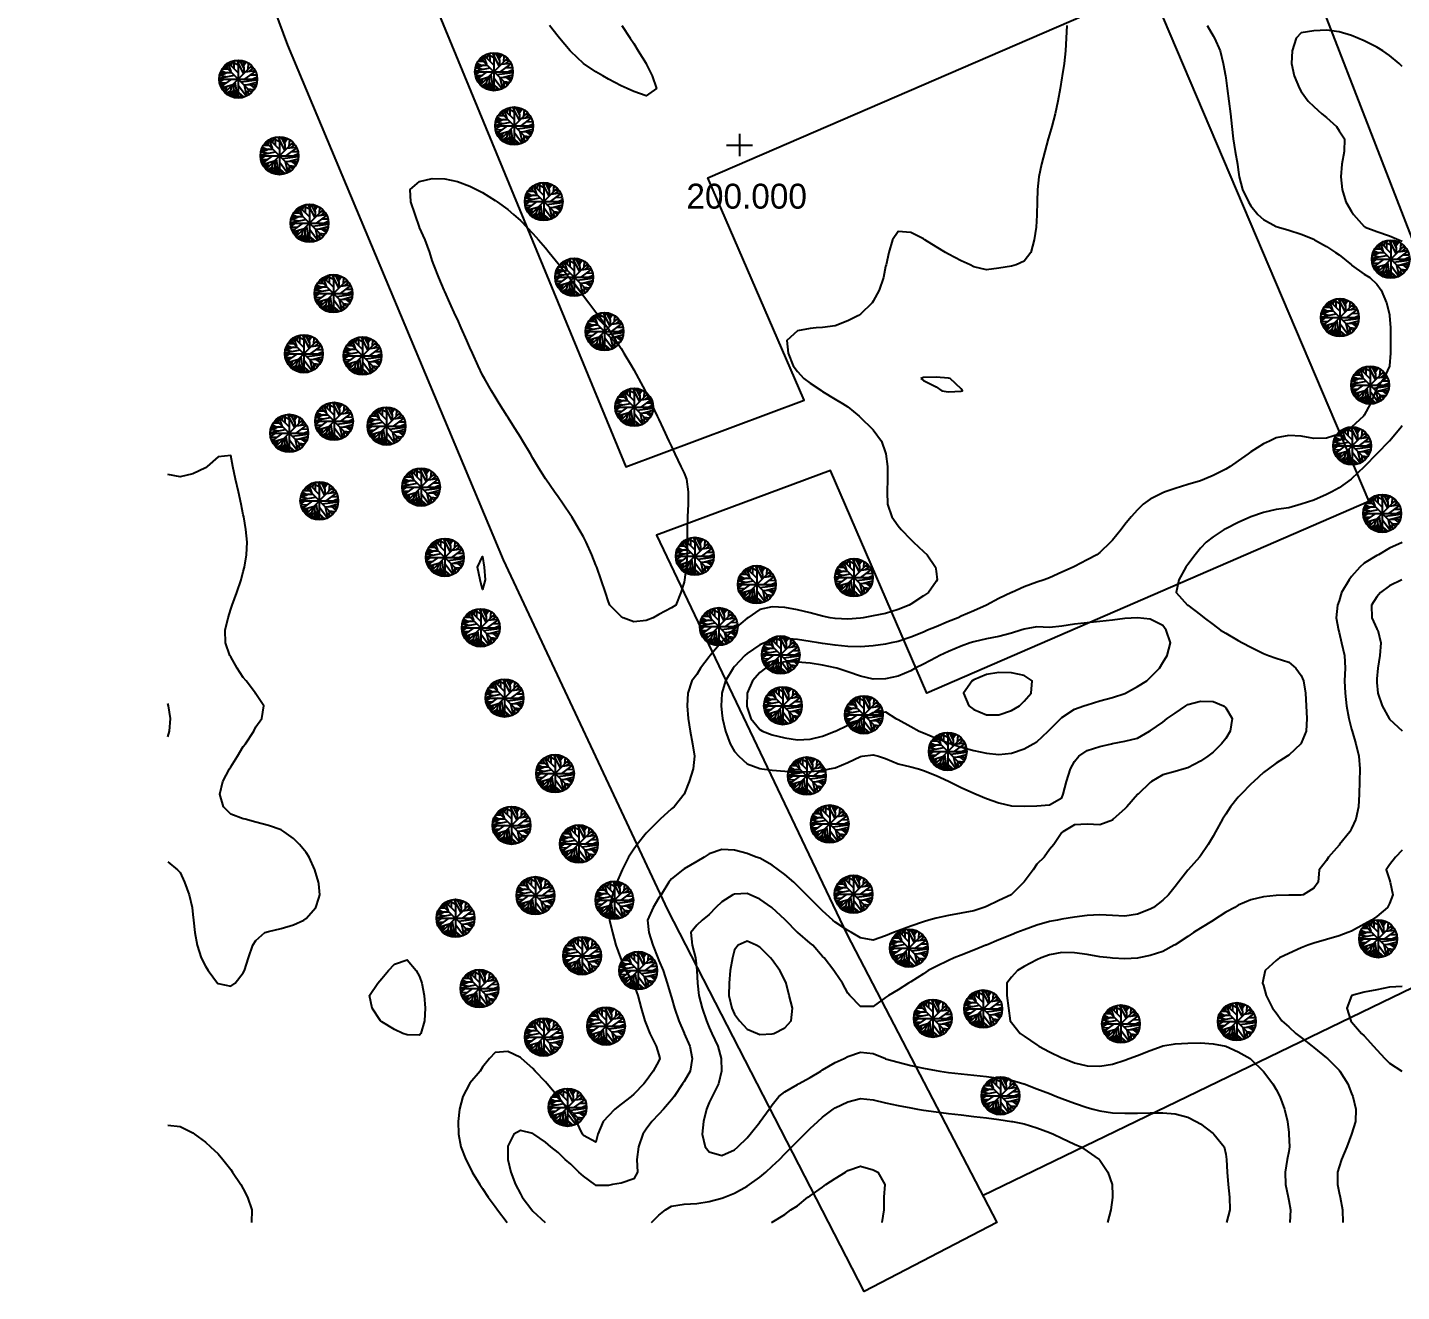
# Model space of a CAD drawing. Header units: millimetres. Extents: x -133509 to 78784, y -111616 to 99215.
# Drawn here: x -133509 to -23296, y -107372 to -6006 of the extents above; entities that cross this region are included whole.
import ezdxf

# ---------------------------------------------------------------- set-up
doc = ezdxf.new("R2010")
doc.units = ezdxf.units.MM
doc.header["$MEASUREMENT"] = 0
for name, color, linetype in [('area intervento', 6, 'Continuous'), ('linee di livello', 1, 'Continuous'), ('piante', 3, 'Continuous'), ('quote', 7, 'Continuous'), ('strade', 5, 'Continuous')]:
    doc.layers.add(name, color=color, linetype=linetype)

# ---------------------------------------------------------------- blocks, each defined once
blk = doc.blocks.new('*U2')
for p, q in [((-40.1797, 44.558), (-36.4825, 43.2038)), ((-37.0107, 47.0408), (-35.25, 35.5298)), ((-32.6092, 50.4264), (-23.2782, 23.5674)), ((-31.2008, 51.1035), (-0.2149, 20.1818)), ((-26.4472, 46.5894), (-26.2712, 53.8116)), ((-22.0458, 42.0753), (-16.5881, 57.6486)), ((-21.1656, 55.8436), (-0.0388, 45.0094)), ((-12.5388, 54.9406), (-7.9613, 59.4546)), ((-12.3627, 32.1443), (-12.5388, 58.7776)), ((-5.3205, 59.6806), (16.5105, 16.7963)), ((2.426, 54.9406), (-1.4472, 59.9056)), ((0, 59.9996), (0, -60)), ((0.4894, 48.6208), (3.6584, 59.6806)), ((18.2711, 35.5298), (5.419, 59.6806)), ((9.8203, 51.5549), (12.8133, 58.5516)), ((19.6795, 19.5047), (16.3344, 57.6486)), ((17.0387, 51.1035), (23.2006, 55.1666)), ((17.7429, 43.6552), (25.4894, 54.2636)), ((31.6513, 50.8778), (30.2429, 30.5643)), ((31.1232, 42.5267), (35.8767, 48.1693)), ((-59.7219, 2.8025), (-12.0106, 12.0565)), ((-32.2571, 20.6333), (-59.1937, 9.348)), ((-58.6656, 12.7336), (-35.9543, 7.5424)), ((-57.081, 17.9248), (-47.0458, 14.7649)), ((-56.0247, 20.859), (-20.8134, 20.859)), ((-54.7923, 24.4702), (-47.75, 21.0847)), ((-54.6162, -24.7335), (-20.2853, 0.0941)), ((-53.2078, 27.4044), (-40.1797, 20.859)), ((-49.8627, 32.8214), (-32.7853, 32.8214)), ((-45.8134, 38.2383), (-40.5318, 33.0471)), ((-43.8768, 36.4326), (-44.405, 40.2696)), ((42, 42), (-42, -42)), ((42, -42), (-42, 42)), ((54.3626, 25.3731), (20.9119, 0.3198)), ((23.3767, 23.3417), (53.3063, 27.4044)), ((29.3626, -6.6771), (59.4682, 7.091)), ((36.2288, 25.1474), (48.9049, 35.0784)), ((37.1091, 37.1098), (46.6161, 37.5612)), ((38.5175, 13.4107), (58.2359, 13.6364)), ((-60, 0), (60, 0)), ((-59.7219, -4.8714), (-54.2641, -6.6771)), ((-45.2853, -0.1316), (-59.0177, -10.0627)), ((-58.4895, -12.3197), (-36.4825, -11.6426)), ((-57.081, -18.4138), (-45.2853, -17.9624)), ((-52.6797, -18.188), (-55.4966, -22.0251)), ((-53.2078, -27.442), (-16.7641, -16.6081)), ((-38.9472, -29.0219), (-51.4472, -30.6018)), ((-47.2219, -19.3166), (-50.2148, -26.3135)), ((-46.5177, -30.1504), (-49.5106, -33.536)), ((-32.4331, -32.4075), (-48.1021, -35.5674)), ((-43.7008, -34.6645), (-46.6937, -37.373)), ((-35.9543, -22.4765), (-44.0529, -40.5329)), ((-24.6867, -37.8244), (-38.7712, -45.7241)), ((-19.9331, -20.2194), (-28.5599, -52.721)), ((-14.6515, -36.2445), (-27.6797, -52.9467)), ((-14.8275, -15.0282), (-14.6515, -57.6865)), ((-14.6515, -32.1818), (-3.912, -59.4922)), ((-10.074, -10.0627), (-2.5036, -59.7178)), ((-6.2008, -36.2445), (17.919, -57.0094)), ((-0.0388, -19.0909), (25.8415, -53.8495)), ((9.2922, -9.1598), (59.6443, -2.8401)), ((18.6232, -18.6394), (26.7218, -53.3981)), ((18.7992, -18.6394), (57.3556, -17.2853)), ((22.8485, -36.4702), (35.3485, -48.4326)), ((26.3697, -18.4138), (58.9401, -9.8369)), ((30.419, -30.1504), (32.3556, -50.0125)), ((31.4753, -31.279), (49.6091, -33.3103)), ((38.1654, -18.188), (52.426, -29.0219)), ((41.5105, -32.6332), (46.088, -38.0501)), ((45.9119, -24.0564), (55.595, -22.2508)), ((-26.2712, -43.9185), (-34.7219, -48.6583)), ((-14.6515, -47.3041), (-25.0388, -54.3009)), ((-21.5177, -45.4984), (-19.9331, -56.1065)), ((-8.4895, -47.5298), (-11.4825, -58.5893)), ((-6.3768, -52.721), (-9.3698, -58.815)), ((8.4119, -53.1724), (3.8344, -59.4922)), ((5.9471, -46.6269), (10.5246, -58.5893)), ((24.7852, -44.8213), (23.0246, -54.978))]:
    blk.add_line(p, q)
blk.add_circle((0, 0), 60)

msp = doc.modelspace()

# ---------------------------------------------------------------- linework, layer by layer
for points in [[(-122262, 56513), (-103899, 3322), (-85517, -41233)], [(-83055, -46718), (-67789, -78708), (-55753, -101831)]]:
    msp.add_lwpolyline(points)
at = {"layer": 'area intervento'}
for p, q in [((-57604, 67896), (-2893, -73551)), ((-56912, -99675), (-2894, -73551))]:
    msp.add_line(p, q, dxfattribs=at)
at = {"layer": 'linee di livello'}
for points in [[(-50149, -5854), (-50184, -6864), (-50257, -7875), (-50367, -8885), (-50508, -9895), (-50532, -10030), (-50666, -10906), (-50853, -11916), (-51080, -12926), (-51349, -13936), (-51542, -14575), (-51645, -14947), (-51918, -15957), (-52171, -16967), (-52379, -17977), (-52489, -18988), (-52525, -19998), (-52550, -21008), (-52553, -21049), (-52612, -22019), (-52771, -23029), (-53038, -24039), (-53563, -24747), (-54202, -25049), (-54573, -25147), (-55583, -25315), (-56594, -25446), (-57604, -25191), (-57899, -25049), (-58614, -24724), (-59624, -24177), (-59870, -24039), (-60635, -23593), (-61531, -23029), (-61645, -22954), (-62655, -22434), (-63666, -22353), (-64118, -23029), (-64430, -24039), (-64646, -25049), (-64676, -25168), (-64860, -26060), (-65203, -27070), (-65686, -27948), (-65766, -28080), (-66696, -28996), (-66839, -29091), (-67707, -29541), (-68717, -29939), (-69727, -30057), (-70243, -30101), (-70738, -30146), (-71748, -30338), (-72605, -31111), (-72497, -32121), (-72094, -33132), (-71748, -33601), (-71250, -34142), (-70738, -34527), (-69791, -35152), (-69727, -35194), (-68717, -35809), (-68142, -36163), (-67707, -36437), (-66809, -37173), (-66696, -37270), (-65754, -38183), (-65686, -38267), (-65002, -39193), (-64676, -40123), (-64648, -40204), (-64531, -41214), (-64538, -42224), (-64566, -43234), (-64514, -44245), (-64189, -45255), (-63666, -45969), (-63436, -46265), (-62655, -47076), (-62451, -47276), (-61645, -48025), (-61346, -48286), (-60687, -49296), (-60635, -49608), (-60545, -50306), (-60635, -50426), (-61241, -51317), (-61645, -51590), (-62655, -52245), (-62788, -52327), (-63666, -52670), (-64676, -53000), (-65686, -53195), (-66468, -53337), (-66696, -53368), (-67707, -53460), (-68717, -53402), (-69126, -53337), (-69727, -53209), (-70738, -52952), (-71748, -52710), (-72758, -52519), (-73768, -52463), (-74779, -52684), (-75735, -53337), (-75789, -53368), (-76799, -54223), (-76919, -54348), (-77809, -55269), (-77888, -55358), (-78742, -56368), (-78820, -56476), (-79538, -57378), (-79830, -57890), (-80213, -58389), (-80549, -59399), (-80602, -60409), (-80509, -61419), (-80349, -62430), (-80164, -63440), (-80017, -64450), (-80114, -65461), (-80442, -66471), (-80834, -67481), (-80840, -67493), (-81651, -68491), (-81851, -68672), (-82752, -69502), (-82861, -69594), (-83768, -70512), (-83871, -70624), (-84617, -71522), (-84881, -71907), (-85290, -72533), (-85805, -73543), (-85892, -73748), (-86235, -74553), (-86578, -75563), (-86863, -76574), (-86816, -77584), (-86593, -78594), (-86316, -79605), (-85951, -80615), (-85892, -80742), (-85523, -81625), (-84937, -82635), (-84881, -82764), (-84554, -83646), (-84295, -84656), (-83979, -85666), (-83871, -85932), (-83591, -86676), (-83077, -87687), (-82861, -88390), (-82784, -88697), (-82861, -88870), (-83315, -89707), (-83871, -90469), (-84067, -90718), (-84881, -91554), (-85088, -91728), (-85892, -92349), (-86394, -92738), (-86902, -93294), (-87330, -93748), (-87769, -94759), (-87912, -95407), (-88923, -94866), (-88998, -94759), (-89469, -93748), (-89933, -93102), (-90187, -92738), (-90943, -91758), (-90968, -91728), (-91818, -90718), (-91953, -90547), (-92787, -89707), (-92964, -89497), (-93879, -88697), (-93974, -88615), (-94984, -88133), (-95994, -88214), (-96461, -88697), (-97005, -89389), (-97207, -89707), (-98015, -90660), (-98057, -90718), (-98587, -91728), (-98861, -92738), (-98976, -93748), (-98936, -94759), (-98739, -95769), (-98352, -96779), (-98015, -97403), (-97834, -97790), (-97234, -98800), (-97005, -99123), (-96562, -99810), (-95994, -100566), (-95815, -100820), (-95036, -101831)], [(-38876, -5854), (-38409, -6672), (-38298, -6864), (-37840, -7875), (-37592, -8885), (-37418, -9895), (-37398, -10031), (-37274, -10906), (-37140, -11916), (-37008, -12926), (-36909, -13936), (-36788, -14947), (-36634, -15957), (-36445, -16967), (-36388, -17418), (-36312, -17977), (-36050, -18988), (-35583, -19998), (-35378, -20321), (-34814, -21008), (-34367, -21412), (-33357, -21955), (-33175, -22019), (-32347, -22252), (-31337, -22583), (-30326, -22993), (-30263, -23029), (-29316, -23557), (-28586, -24039), (-28306, -24235), (-27309, -25049), (-27296, -25062), (-26285, -25784), (-25841, -26060), (-25275, -26590), (-24942, -27070), (-24499, -28080), (-24265, -29016), (-24250, -29091), (-24190, -30101), (-24178, -31111), (-24174, -32121), (-24255, -33132), (-24265, -33165), (-24725, -34142), (-25275, -34967), (-25367, -35152), (-25772, -36163), (-26285, -37096), (-26340, -37173), (-27296, -38055), (-27507, -38183), (-28306, -38608), (-29316, -38951), (-30326, -38953), (-31337, -38783), (-32347, -38721), (-33357, -38902), (-33887, -39193), (-34367, -39401), (-35378, -40037), (-35593, -40204), (-36388, -40747), (-37048, -41214), (-37398, -41428), (-38409, -41941), (-39094, -42224), (-39419, -42364), (-40429, -42668), (-41439, -42967), (-42247, -43234), (-42450, -43310), (-43460, -43822), (-44016, -44245), (-44470, -44679), (-44989, -45255), (-45481, -45862), (-45789, -46265), (-46491, -47116), (-46634, -47276), (-47501, -48109), (-47743, -48286), (-48511, -48709), (-49522, -49236), (-49633, -49296), (-50532, -49688), (-51542, -50138), (-51968, -50306), (-52553, -50500), (-53563, -50869), (-54551, -51317), (-54573, -51327), (-55583, -51809), (-56594, -52325), (-56596, -52327), (-57604, -52776), (-58614, -53219), (-58863, -53337), (-59624, -53638), (-60635, -54056), (-61321, -54348), (-61645, -54484), (-62655, -54891), (-63666, -55239), (-64239, -55358), (-64676, -55447), (-65686, -55589), (-66696, -55663), (-67707, -55656), (-68717, -55538), (-69727, -55407), (-70056, -55358), (-70738, -55241), (-71748, -55080), (-72758, -55015), (-73768, -55121), (-74382, -55358), (-74779, -55513), (-75789, -56200), (-75975, -56368), (-76799, -57244), (-76909, -57378), (-77520, -58389), (-77807, -59399), (-77809, -59444), (-77875, -60409), (-77809, -60972), (-77761, -61419), (-77532, -62430), (-77157, -63440), (-76799, -64072), (-76439, -64450), (-75789, -65067), (-74779, -65441), (-74612, -65461), (-73768, -65570), (-72758, -65634), (-71748, -65690), (-70738, -65682), (-69727, -65589), (-69183, -65461), (-68717, -65363), (-67707, -64942), (-66696, -64476), (-66548, -64450), (-65686, -64341), (-65235, -64450), (-64676, -64632), (-63666, -65043), (-62655, -65307), (-62047, -65461), (-61645, -65578), (-60635, -65979), (-59624, -66447), (-59573, -66471), (-58614, -66951), (-57604, -67410), (-57422, -67481), (-56594, -67845), (-55583, -68195), (-54573, -68425), (-53563, -68461), (-52553, -68413), (-51542, -68338), (-50532, -67780), (-50425, -67481), (-50161, -66471), (-49836, -65461), (-49522, -64868), (-49178, -64450), (-48511, -63998), (-47501, -63668), (-46562, -63440), (-46491, -63426), (-45481, -63250), (-44470, -62994), (-43517, -62430), (-43460, -62401), (-42450, -61717), (-42099, -61419), (-41439, -61000), (-40591, -60409), (-40429, -60307), (-39419, -60031), (-38409, -60045), (-37585, -60409), (-37398, -60563), (-36876, -61419), (-37035, -62430), (-37398, -63017), (-37723, -63440), (-38409, -64112), (-38827, -64450), (-39419, -64844), (-40429, -65381), (-40718, -65461), (-41439, -65673), (-42450, -65945), (-43345, -66471), (-43460, -66553), (-44431, -67481), (-44470, -67527), (-45320, -68491), (-45481, -68674), (-46414, -69502), (-46491, -69563), (-47501, -69958), (-48511, -69907), (-49522, -69950), (-50475, -70512), (-50532, -70568), (-51177, -71522), (-51542, -71929), (-51948, -72533), (-52553, -73091), (-52851, -73543), (-53563, -74518), (-53588, -74553), (-54573, -75533), (-54606, -75563), (-55583, -76022), (-56594, -76491), (-56789, -76574), (-57604, -76833), (-58614, -77037), (-59624, -77207), (-60635, -77419), (-61203, -77584), (-61645, -77719), (-62655, -78077), (-63666, -78451), (-64036, -78594), (-64676, -78843), (-65686, -79208), (-66696, -79012), (-67414, -78594), (-67707, -78433), (-68717, -77741), (-68920, -77584), (-69727, -76848), (-70003, -76574), (-70738, -75850), (-71032, -75563), (-71748, -74837), (-72044, -74553), (-72758, -73933), (-73274, -73543), (-73768, -73183), (-74779, -72631), (-75072, -72533), (-75789, -72254), (-76799, -71991), (-77809, -71936), (-78820, -72267), (-79244, -72533), (-79830, -72900), (-80840, -73470), (-80948, -73543), (-81851, -74283), (-82073, -74553), (-82686, -75563), (-82861, -75810), (-83312, -76574), (-83771, -77584), (-83666, -78594), (-83336, -79605), (-82952, -80615), (-82861, -80824), (-82525, -81625), (-82193, -82635), (-81894, -83646), (-81851, -83792), (-81608, -84656), (-81265, -85666), (-80840, -86655), (-80832, -86676), (-80389, -87687), (-80190, -88697), (-80367, -89707), (-80840, -90522), (-80966, -90718), (-81650, -91728), (-81851, -92001), (-82499, -92738), (-82861, -93158), (-83438, -93748), (-83871, -94348), (-84150, -94759), (-84500, -95769), (-84635, -96779), (-84587, -97790), (-84881, -98345), (-85892, -98689), (-86588, -98800), (-86902, -98858), (-87912, -98863), (-87988, -98800), (-88923, -98129), (-89280, -97790), (-89933, -97164), (-90372, -96779), (-90943, -96225), (-91531, -95769), (-91953, -95385), (-92902, -94759), (-92964, -94713), (-93974, -94453), (-94490, -94759), (-94984, -95723), (-94992, -95769), (-94985, -96779), (-94984, -96785), (-94752, -97790), (-94363, -98800), (-93974, -99534), (-93817, -99810), (-93058, -100820), (-92964, -100925), (-91972, -101831)], [(-85838, -5854), (-85163, -6864), (-84881, -7301), (-84518, -7875), (-83895, -8885), (-83871, -8933), (-83410, -9895), (-83045, -10906), (-83871, -11493), (-84881, -11146), (-85408, -10906), (-85892, -10676), (-86902, -10152), (-87355, -9895), (-87912, -9574), (-88917, -8885), (-88923, -8881), (-89933, -7922), (-89975, -7875), (-90835, -6864), (-90943, -6735), (-91631, -5854)], [(-23254, -9143), (-23476, -8885), (-24265, -8258), (-24784, -7875), (-25275, -7588), (-26285, -7067), (-26793, -6864), (-27296, -6640), (-28306, -6341), (-29316, -6213), (-30326, -6284), (-31337, -6441), (-31744, -6864), (-32079, -7875), (-32113, -8885), (-31903, -9895), (-31487, -10906), (-31337, -11135), (-30774, -11916), (-30326, -12355), (-29679, -12926), (-29316, -13214), (-28512, -13936), (-28306, -14299), (-27883, -14947), (-27905, -15957), (-28083, -16967), (-28165, -17977), (-28059, -18988), (-27759, -19998), (-27296, -20759), (-27151, -21008), (-26285, -21975), (-26202, -22019), (-25275, -22369), (-24265, -22712), (-23525, -23029), (-23254, -23151)], [(-102068, -22019), (-102423, -21008), (-102764, -19998), (-102815, -18988), (-102056, -18350), (-101046, -18121), (-100036, -18139), (-99025, -18369), (-98015, -18729), (-97484, -18988), (-97005, -19239), (-95994, -19875), (-95824, -19998), (-94984, -20608), (-94513, -21008), (-93974, -21476), (-93444, -22019), (-92964, -22517), (-92523, -23029), (-91953, -23685), (-91667, -24039), (-90943, -24930), (-90849, -25049), (-90056, -26060), (-89933, -26219), (-89271, -27070), (-88923, -27515), (-88482, -28080), (-87912, -28823), (-87710, -29091), (-86971, -30101), (-86902, -30202), (-86309, -31111), (-85892, -31760), (-85665, -32121), (-85063, -33132), (-84881, -33448), (-84501, -34142), (-83954, -35152), (-83871, -35317), (-83471, -36163), (-82988, -37173), (-82861, -37439), (-82531, -38183), (-82054, -39193), (-81851, -39620), (-81582, -40204), (-81098, -41214), (-80840, -41745), (-80660, -42224), (-80511, -43234), (-80522, -44245), (-80556, -45255), (-80586, -46265), (-80593, -47276), (-80594, -48286), (-80673, -49296), (-80810, -50306), (-80840, -50492), (-81095, -51317), (-81511, -52327), (-81851, -52554), (-82861, -53090), (-83318, -53337), (-83871, -53564), (-84881, -53656), (-85740, -53337), (-85892, -53242), (-86796, -52327), (-86902, -52051), (-87154, -51317), (-87489, -50306), (-87841, -49296), (-87912, -49116), (-88239, -48286), (-88698, -47276), (-88923, -46860), (-89245, -46265), (-89854, -45255), (-89933, -45134), (-90535, -44245), (-90943, -43648), (-91240, -43234), (-91943, -42224), (-91953, -42207), (-92576, -41214), (-92964, -40542), (-93165, -40204), (-93770, -39193), (-93974, -38856), (-94397, -38183), (-94984, -37251), (-95035, -37173), (-95663, -36163), (-95994, -35629), (-96278, -35152), (-96853, -34142), (-97005, -33881), (-97349, -33132), (-97806, -32121), (-98015, -31668), (-98270, -31111), (-98713, -30101), (-99025, -29405), (-99167, -29091), (-99624, -28080), (-100036, -27174), (-100081, -27070), (-100510, -26060), (-100913, -25049), (-101046, -24705), (-101248, -24039), (-101603, -23029), (-102056, -22049), (-102068, -22019)], [(-61847, -34142), (-61645, -34305), (-60635, -34834), (-60180, -35152), (-59624, -35213), (-58614, -35179), (-58507, -35152), (-58614, -34986), (-59512, -34142), (-59624, -34126), (-60635, -34045), (-61645, -34082), (-61847, -34142)], [(-23254, -37963), (-23429, -38183), (-24265, -39167), (-24291, -39193), (-25274, -40204), (-25275, -40205), (-26264, -41214), (-26285, -41237), (-27296, -42202), (-27327, -42224), (-28306, -42932), (-28891, -43234), (-29316, -43466), (-30326, -43900), (-31337, -44244), (-31339, -44245), (-32347, -44530), (-33357, -44667), (-34367, -44905), (-35378, -45253), (-35382, -45255), (-36388, -45715), (-37398, -46205), (-37513, -46265), (-38409, -46862), (-38961, -47276), (-39419, -47771), (-39846, -48286), (-40429, -49064), (-40604, -49296), (-41162, -50306), (-41369, -51317), (-40465, -52327), (-40429, -52344), (-39419, -53108), (-39130, -53337), (-38409, -53878), (-37827, -54348), (-37398, -54584), (-36388, -55162), (-36052, -55358), (-35378, -55705), (-34367, -56212), (-33958, -56368), (-33357, -56581), (-32347, -56900), (-31783, -57378), (-31337, -57965), (-31157, -58389), (-30999, -59399), (-30950, -60409), (-30904, -61419), (-30950, -62430), (-31337, -63397), (-31362, -63440), (-32347, -64363), (-32457, -64450), (-33357, -65012), (-33969, -65461), (-34367, -65752), (-35151, -66471), (-35378, -66681), (-36166, -67481), (-36388, -67739), (-37023, -68491), (-37398, -69092), (-37663, -69502), (-38212, -70512), (-38409, -70864), (-38792, -71522), (-39419, -72423), (-39494, -72533), (-40403, -73543), (-40429, -73577), (-41191, -74553), (-41439, -74880), (-41974, -75563), (-42450, -75976), (-43194, -76574), (-43460, -76723), (-44470, -77120), (-45481, -77264), (-46491, -77213), (-47501, -77169), (-48511, -77218), (-49522, -77353), (-50532, -77512), (-50883, -77584), (-51542, -77707), (-52553, -77998), (-53563, -78359), (-54161, -78594), (-54573, -78763), (-55583, -79180), (-56594, -79591), (-56632, -79605), (-57604, -80006), (-58614, -80391), (-59167, -80615), (-59624, -80832), (-60635, -81319), (-61255, -81625), (-61645, -81888), (-62655, -82526), (-62853, -82635), (-63666, -83178), (-64439, -83646), (-64676, -83798), (-65686, -84506), (-66696, -84529), (-67554, -83646), (-67707, -83459), (-68137, -82635), (-68717, -81799), (-68819, -81625), (-69611, -80615), (-69727, -80493), (-70522, -79605), (-70738, -79424), (-71725, -78594), (-71748, -78572), (-72703, -77584), (-72758, -77529), (-73768, -76595), (-73795, -76574), (-74779, -75901), (-75549, -75563), (-75789, -75453), (-76799, -75498), (-76922, -75563), (-77809, -76113), (-78296, -76574), (-78820, -77128), (-79397, -77584), (-79830, -77991), (-80314, -78594), (-80181, -79605), (-79918, -80615), (-79830, -81609), (-79829, -81625), (-79774, -82635), (-79649, -83646), (-79396, -84656), (-79049, -85666), (-78820, -86208), (-78608, -86676), (-78147, -87687), (-77880, -88697), (-77848, -89707), (-78079, -90718), (-78601, -91728), (-78820, -92216), (-79039, -92738), (-79294, -93748), (-79384, -94759), (-79157, -95769), (-78820, -96171), (-77809, -96466), (-76799, -96002), (-76535, -95769), (-75789, -95038), (-75549, -94759), (-74779, -93801), (-74737, -93748), (-74012, -92738), (-73768, -92404), (-73245, -91728), (-72758, -91371), (-71748, -90764), (-71665, -90718), (-70738, -90201), (-69884, -89707), (-69727, -89597), (-68717, -89016), (-68009, -88697), (-67707, -88524), (-66696, -88175), (-65686, -88272), (-64694, -88697), (-64676, -88703), (-63666, -88987), (-62655, -89243), (-61645, -89467), (-60635, -89660), (-60333, -89707), (-59624, -89797), (-58614, -89919), (-57604, -90028), (-56594, -90138), (-55583, -90261), (-54573, -90414), (-53585, -90718), (-53563, -90723), (-52553, -91107), (-51542, -91505), (-50967, -91728), (-50532, -91891), (-49522, -92259), (-48511, -92603), (-48024, -92738), (-47501, -92885), (-46491, -93036), (-45481, -93081), (-44470, -93071), (-43460, -93049), (-42450, -93051), (-41439, -93126), (-40429, -93389), (-39766, -93748), (-39419, -93935), (-38409, -94690), (-38339, -94759), (-37521, -95769), (-37398, -96352), (-37324, -96779), (-37279, -97790), (-37198, -98800), (-37094, -99810), (-37065, -100820), (-37338, -101831)], [(-122262, -72915), (-121472, -73543), (-121251, -73780), (-120922, -74553), (-120552, -75563), (-120302, -76574), (-120241, -77126), (-120198, -77584), (-120086, -78594), (-119900, -79605), (-119569, -80615), (-119231, -81283), (-119020, -81625), (-118263, -82635), (-118221, -82680), (-117210, -82897), (-116842, -82635), (-116200, -81818), (-116112, -81625), (-115779, -80615), (-115443, -79605), (-115190, -79217), (-114465, -78594), (-114180, -78497), (-113169, -78251), (-112159, -77972), (-111335, -77584), (-111149, -77451), (-110384, -76574), (-110138, -75817), (-110064, -75563), (-110138, -74689), (-110154, -74553), (-110449, -73543), (-110923, -72533), (-111149, -72171), (-111678, -71522), (-112159, -71047), (-112911, -70512), (-113169, -70360), (-114180, -69989), (-115190, -69724), (-116035, -69502), (-116200, -69462), (-117210, -69088), (-117780, -68491), (-118090, -67481), (-117828, -66471), (-117293, -65461), (-117210, -65308), (-116657, -64450), (-116200, -63677), (-116021, -63440), (-115356, -62430), (-115190, -62079), (-114715, -61419), (-114555, -60409), (-115190, -59437), (-115208, -59399), (-115979, -58389), (-116200, -58133), (-116679, -57378), (-117210, -56486), (-117267, -56368), (-117636, -55358), (-117660, -54348), (-117417, -53337), (-117210, -52641), (-117099, -52327), (-116720, -51317), (-116378, -50306), (-116200, -49638), (-116104, -49296), (-115934, -48286), (-115899, -47276), (-115988, -46265), (-116167, -45255), (-116200, -45084), (-116371, -44245), (-116590, -43234), (-116815, -42224), (-117034, -41214), (-117210, -40332), (-118221, -40427), (-119105, -41214), (-119231, -41313), (-120241, -41803), (-121251, -42036), (-122262, -41844)], [(-23254, -47309), (-24265, -47748), (-25133, -48286), (-25275, -48354), (-26285, -48970), (-26641, -49296), (-27296, -50022), (-27498, -50306), (-28099, -51317), (-28306, -51997), (-28425, -52327), (-28543, -53337), (-28361, -54348), (-28306, -54535), (-28104, -55358), (-27866, -56368), (-27813, -57378), (-27866, -58389), (-27826, -59399), (-27698, -60409), (-27515, -61419), (-27296, -62274), (-27250, -62430), (-26962, -63440), (-26709, -64450), (-26644, -65461), (-26673, -66471), (-26698, -67481), (-26743, -68491), (-26964, -69502), (-27296, -70240), (-27450, -70512), (-28266, -71522), (-28306, -71572), (-29160, -72533), (-29316, -72815), (-29909, -73543), (-29980, -74553), (-30326, -75039), (-31191, -75563), (-31337, -75599), (-32347, -75588), (-33357, -75609), (-34367, -75712), (-35378, -75966), (-36388, -76385), (-36677, -76574), (-37398, -76939), (-38368, -77584), (-38409, -77609), (-39419, -78242), (-39969, -78594), (-40429, -78907), (-41439, -79558), (-41521, -79605), (-42450, -80105), (-43460, -80424), (-44357, -80615), (-44470, -80639), (-45481, -80684), (-46491, -80636), (-46674, -80615), (-47501, -80521), (-48511, -80349), (-49522, -80211), (-50532, -80181), (-51542, -80379), (-52213, -80615), (-52553, -80765), (-53563, -81312), (-54100, -81625), (-54573, -82173), (-54942, -82635), (-54957, -83646), (-54833, -84656), (-54690, -85666), (-54573, -85807), (-53894, -86676), (-53563, -86901), (-52553, -87579), (-52387, -87687), (-51542, -88157), (-50532, -88640), (-50377, -88697), (-49522, -89022), (-48511, -89276), (-47501, -89303), (-46491, -89134), (-45481, -88829), (-45143, -88697), (-44470, -88449), (-43460, -88044), (-42487, -87687), (-42450, -87674), (-41439, -87521), (-40429, -87450), (-39419, -87437), (-38409, -87501), (-37398, -87684), (-37390, -87687), (-36388, -88148), (-35426, -88697), (-35378, -88739), (-34386, -89707), (-34367, -89729), (-33619, -90718), (-33357, -91159), (-33058, -91728), (-32680, -92738), (-32444, -93748), (-32347, -94631), (-32335, -94759), (-32280, -95769), (-32347, -96136), (-32461, -96779), (-32627, -97790), (-32601, -98800), (-32397, -99810), (-32347, -100066), (-32197, -100820), (-32267, -101831)], [(-97191, -50306), (-97414, -49296), (-97005, -48424), (-96881, -49296), (-96793, -50306), (-97005, -51082), (-97191, -50306)], [(-23259, -50306), (-24265, -50793), (-24994, -51317), (-25275, -51672), (-25704, -52327), (-25668, -53337), (-25275, -54219), (-25198, -54348), (-24950, -55358), (-25041, -56368), (-25198, -57378), (-25275, -58231), (-25287, -58389), (-25275, -58538), (-25183, -59399), (-24851, -60409), (-24297, -61419), (-24265, -61467), (-23254, -62416)], [(-75818, -60409), (-75789, -60539), (-75497, -61419), (-74779, -62306), (-74546, -62430), (-73768, -62726), (-72758, -62976), (-71748, -63125), (-70738, -63087), (-69727, -62834), (-68717, -62439), (-68694, -62430), (-67707, -61945), (-66696, -61491), (-66499, -61419), (-65686, -60946), (-64676, -60898), (-63870, -61419), (-63666, -61513), (-62655, -62063), (-61987, -62430), (-61645, -62570), (-60635, -62988), (-59624, -63373), (-59432, -63440), (-58614, -63708), (-57604, -63992), (-56594, -64211), (-55583, -64314), (-54573, -64211), (-53563, -63851), (-52832, -63440), (-52553, -63279), (-51639, -62430), (-51542, -62332), (-50621, -61419), (-50532, -61332), (-49522, -60669), (-48767, -60409), (-48511, -60314), (-47501, -60007), (-46491, -59731), (-45481, -59413), (-45449, -59399), (-44470, -58856), (-43738, -58389), (-43460, -58120), (-42716, -57378), (-42450, -56923), (-42102, -56368), (-41839, -55358), (-42165, -54348), (-42450, -53964), (-43460, -53450), (-44470, -53349), (-45481, -53414), (-46491, -53538), (-47501, -53652), (-48511, -53747), (-49522, -53863), (-50532, -54015), (-51542, -54118), (-52553, -54065), (-53563, -54260), (-53827, -54348), (-54573, -54582), (-55583, -54848), (-56594, -55040), (-57604, -55262), (-57889, -55358), (-58614, -55623), (-59624, -56056), (-60317, -56368), (-60635, -56534), (-61645, -57061), (-62316, -57378), (-62655, -57591), (-63666, -58018), (-64676, -58234), (-65686, -58258), (-66696, -58019), (-67707, -57672), (-68596, -57378), (-68717, -57350), (-69727, -57144), (-70738, -56996), (-71748, -56903), (-72758, -56869), (-73768, -57078), (-74318, -57378), (-74779, -57734), (-75358, -58389), (-75789, -59393), (-75791, -59399), (-75818, -60409)], [(-58015, -60409), (-57604, -60698), (-56594, -61135), (-55583, -61138), (-54573, -60772), (-53950, -60409), (-53563, -60037), (-52997, -59399), (-52916, -58389), (-53563, -57976), (-54573, -57762), (-55583, -57743), (-56594, -57883), (-57604, -58308), (-57737, -58389), (-58422, -59399), (-58015, -60409)], [(-122262, -62903), (-122127, -62430), (-122032, -61419), (-122195, -60409), (-122262, -60208)], [(-23254, -71976), (-23785, -72533), (-24265, -73161), (-24524, -73543), (-24265, -74370), (-24201, -74553), (-24003, -75563), (-24265, -76265), (-24421, -76574), (-25275, -77290), (-25709, -77584), (-26285, -77916), (-27296, -78469), (-27597, -78594), (-28306, -78848), (-29316, -79153), (-30326, -79436), (-30819, -79605), (-31337, -79818), (-32347, -80273), (-33077, -80615), (-33357, -80817), (-34244, -81625), (-34367, -82247), (-34446, -82635), (-34367, -82830), (-34147, -83646), (-33648, -84656), (-33357, -85021), (-32898, -85666), (-32347, -86137), (-31764, -86676), (-31337, -87002), (-30463, -87687), (-30326, -87795), (-29316, -88622), (-29226, -88697), (-28306, -89631), (-28238, -89707), (-27608, -90718), (-27296, -91503), (-27202, -91728), (-26971, -92738), (-26993, -93748), (-27296, -94742), (-27300, -94759), (-27682, -95769), (-28098, -96779), (-28306, -97374), (-28436, -97790), (-28435, -98800), (-28306, -99452), (-28228, -99810), (-28019, -100820), (-28002, -101831)], [(-77012, -84656), (-76799, -85134), (-76407, -85666), (-75789, -86327), (-74959, -86676), (-74779, -86751), (-73768, -86721), (-73640, -86676), (-72758, -86224), (-72251, -85666), (-72139, -84656), (-72407, -83646), (-72656, -82635), (-72758, -82410), (-73161, -81625), (-73768, -80782), (-73922, -80615), (-74779, -79765), (-75059, -79605), (-75789, -79273), (-76503, -79605), (-76799, -79971), (-76947, -80615), (-77156, -81625), (-77218, -82635), (-77246, -83646), (-77012, -84656)], [(-105189, -85666), (-105869, -84656), (-106077, -83646), (-105414, -82635), (-105087, -82258), (-104550, -81625), (-104077, -81118), (-103066, -80773), (-102330, -81625), (-102056, -82118), (-101888, -82635), (-101695, -83646), (-101620, -84656), (-101655, -85666), (-101945, -86676), (-102056, -86804), (-103066, -86797), (-103402, -86676), (-104077, -86356), (-105087, -85754), (-105189, -85666)], [(-23254, -82907), (-24265, -82970), (-25275, -83174), (-26285, -83375), (-27277, -83646), (-27296, -83660), (-27677, -84656), (-27366, -85666), (-27296, -85736), (-26495, -86676), (-26285, -86873), (-25536, -87687), (-25275, -87993), (-24628, -88697), (-24265, -89062), (-23276, -89707)], [(-83448, -101831), (-82861, -101260), (-82335, -100820), (-81851, -100522), (-80840, -100365), (-79830, -100314), (-78820, -100158), (-77809, -99887), (-77613, -99810), (-76799, -99486), (-75789, -98917), (-75605, -98800), (-74779, -98200), (-74275, -97790), (-73768, -97313), (-73199, -96779), (-72758, -96326), (-72193, -95769), (-71748, -95302), (-71190, -94759), (-70738, -94302), (-70124, -93748), (-69727, -93387), (-68878, -92738), (-68717, -92644), (-67707, -92169), (-66696, -91898), (-65686, -92012), (-64676, -92243), (-63666, -92456), (-62655, -92649), (-62113, -92738), (-61645, -92821), (-60635, -92970), (-59624, -93095), (-58614, -93214), (-57604, -93334), (-56594, -93457), (-55583, -93587), (-54573, -93737), (-54511, -93748), (-53563, -93936), (-52553, -94235), (-51542, -94621), (-51204, -94759), (-50532, -95071), (-49522, -95544), (-49028, -95769), (-48511, -96108), (-47547, -96779), (-47501, -96849), (-46861, -97790), (-46518, -98800), (-46491, -99678), (-46486, -99810), (-46491, -99843), (-46607, -100820), (-46892, -101831)], [(-122262, -94019), (-121251, -94144), (-120241, -94658), (-120103, -94759), (-119231, -95406), (-118830, -95769), (-118221, -96343), (-117852, -96779), (-117210, -97591), (-117068, -97790), (-116399, -98800), (-116200, -99138), (-115857, -99810), (-115521, -100820), (-115546, -101831)], [(-73823, -101831), (-73768, -101803), (-72758, -101194), (-72278, -100820), (-71748, -100497), (-70919, -99810), (-70738, -99686), (-69727, -99005), (-69461, -98800), (-68717, -98308), (-67908, -97790), (-67707, -97672), (-66696, -97320), (-65686, -97605), (-65293, -97790), (-64739, -98800), (-64814, -99810), (-64809, -100820), (-64988, -101831)]]:
    msp.add_lwpolyline(points, dxfattribs=at)
at = {"layer": 'quote'}
for p, q in [((-76387, -14544), (-76387, -16327)), ((-77428, -15436), (-75345, -15436))]:
    msp.add_line(p, q, dxfattribs=at)
at = {"layer": 'strade'}
msp.add_lwpolyline([(-122262, 56513), (-103899, 3322), (-85517, -41233), (-71199, -35905), (-78927, -18056), (-43476, -2706), (-25927, -44027), (-61378, -59377), (-69106, -41528), (-83055, -46718), (-67789, -78708), (-55753, -101831), (-66399, -107372), (-82147, -76771), (-95323, -48702), (-112616, -7427), (-122935, 20379), (-133509, 52268), (-122262, 56513)], dxfattribs=at)

# ---------------------------------------------------------------- block references
at = {"layer": 'piante', "xscale": 25.4, "yscale": 25.4, "zscale": 25.4}
for p in [(-116608, -10143), (-96092, -9550), (-94478, -13903), (-113303, -16288), (-92102, -19969), (-110885, -21704), (-24164, -24585), (-89660, -26036), (-108969, -27341), (-28237, -29270), (-87221, -30389), (-111339, -32170), (-106628, -32339), (-25819, -34685), (-84845, -36456), (-108921, -37586), (-112518, -38549), (-104712, -37975), (-27264, -39559), (-101944, -42867), (-110100, -43965), (-24846, -44975), (-100028, -48504), (-79982, -48415), (-75009, -50683), (-67216, -50122), (-97154, -54140), (-78066, -54052), (-73093, -56320), (-95238, -59777), (-72910, -60392), (-66420, -61123), (-59696, -64058), (-91193, -65839), (-70994, -66029), (-94685, -69988), (-69165, -69879), (-89277, -71475), (-92769, -75625), (-86434, -75997), (-67249, -75515), (-99177, -77444), (-25177, -79079), (-89020, -80451), (-62807, -79832), (-84518, -81634), (-97261, -83080), (-56850, -84715), (-87104, -86087), (-60891, -85468), (-45801, -85916), (-36511, -85731), (-92105, -86968), (-55463, -91674), (-90189, -92605)]:
    msp.add_blockref('*U2', p, dxfattribs=at)

# ---------------------------------------------------------------- texts
at = {"layer": 'quote'}
msp.add_text('200.000', height=2000, dxfattribs=at).set_placement((-80656, -20534))

doc.saveas('drawing.dxf')
